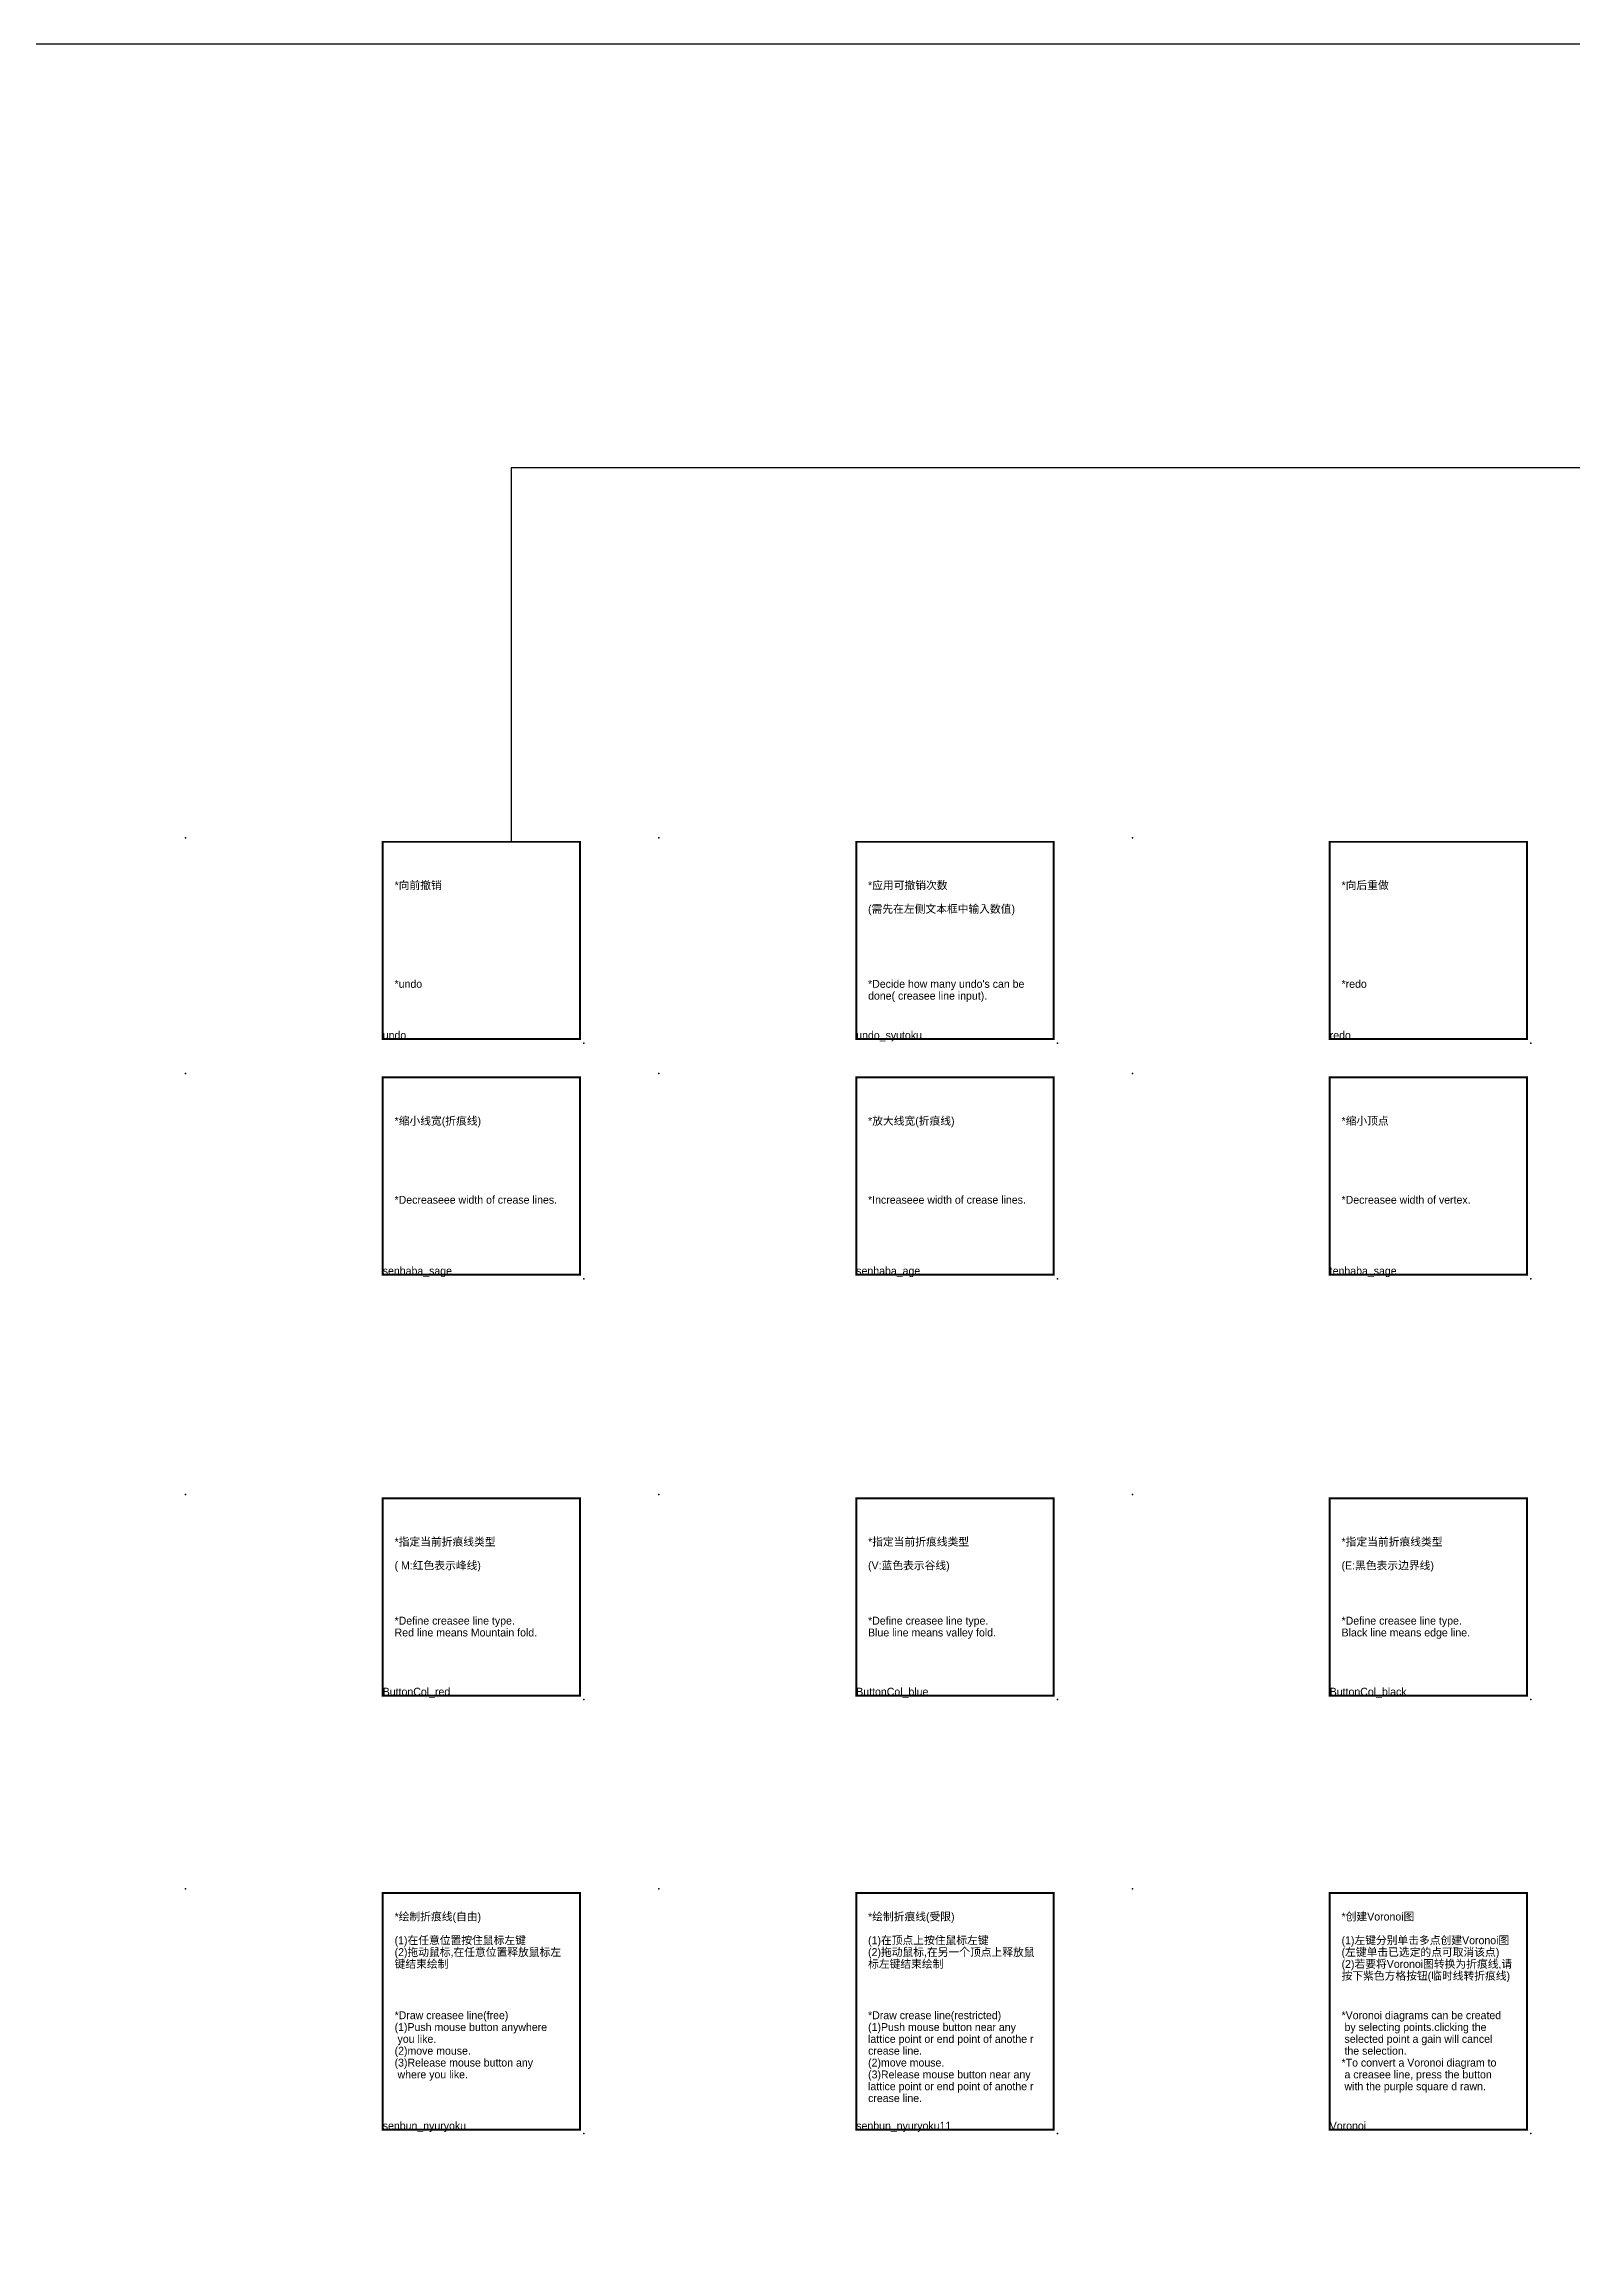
# Model space of a CAD drawing. Header units: millimetres. Extents: x -1842 to 3667, y -2745 to 2263.
# Drawn here: x -495 to -108, y -2072 to -1512 of the extents above; entities that cross this region are included whole.
import ezdxf

# ---------------------------------------------------------------- set-up
doc = ezdxf.new("R2010")
doc.units = ezdxf.units.MM
doc.header["$LTSCALE"] = 1000
doc.layers.add('1-中文', color=7, linetype='Continuous', lineweight=25)
doc.layers.add('2-英文', color=250, linetype='Continuous', lineweight=25)
doc.layers.add('3-图名', color=6, linetype='Continuous', plot=False, transparency=0.5)
doc.layers.add('4-图框', color=7, linetype='Continuous', true_color=0x81cde4)
doc.styles.add('kucha制图', font='')
doc.styles.get('kucha制图').set_extended_font_data('思源黑体 CN Regular')

# ---------------------------------------------------------------- blocks, each defined once
blk = doc.blocks.new('*U15')
at = {"color": 0, "const_width": 0.5}
blk.add_lwpolyline([(0, -50), (50, -50), (50, 0), (0, 0)], close=True, dxfattribs=at)
at = {"color": 8}
for p in [(-50, 1), (51, -51)]:
    blk.add_point(p, dxfattribs=at)
blk = doc.blocks.new('*U14')
at = {"color": 0, "const_width": 0.5}
blk.add_lwpolyline([(0, -60), (50, -60), (50, 0), (0, 0)], close=True, dxfattribs=at)
at = {"color": 8}
for p in [(-50, 1), (51, -61)]:
    blk.add_point(p, dxfattribs=at)
blk = doc.blocks.new('图名')
at = {"layer": '3-图名', "ltscale": 8, "style": 'kucha制图', "flags": 8}
blk.add_attdef('图名', (0, 0), '', height=2, dxfattribs=at)

msp = doc.modelspace()

# ---------------------------------------------------------------- linework, layer by layer
at = {"color": 6}
for points in [[(1327.93, -2027.41), (1225.05, -2027.41), (1225.05, -1512.41), (-1526.76, -1512.41), (-1526.76, -1714.57)], [(1327.93, -2356.83), (1118.17, -2356.83), (1118.17, -1619.75), (-376.32, -1619.75), (-376.32, -1714.57)]]:
    msp.add_lwpolyline(points, dxfattribs=at)

# ---------------------------------------------------------------- block references
at = {"layer": '3-图名'}
ref = msp.add_blockref('图名', (-408.86, -1764.57), dxfattribs=at)
ref.add_attrib('图名', 'undo', (-408.86, -1764.57), dxfattribs={"ltscale": 8, "height": 2, "style": 'kucha制图'})
ref = msp.add_blockref('图名', (-288.86, -1764.57), dxfattribs=at)
ref.add_attrib('图名', 'undo_syutoku', (-288.86, -1764.57), dxfattribs={"ltscale": 8, "height": 2, "style": 'kucha制图'})
ref = msp.add_blockref('图名', (-168.86, -1764.57), dxfattribs=at)
ref.add_attrib('图名', 'redo', (-168.86, -1764.57), dxfattribs={"ltscale": 8, "height": 2, "style": 'kucha制图'})
ref = msp.add_blockref('图名', (-408.86, -1824.29), dxfattribs=at)
ref.add_attrib('图名', 'senhaba_sage', (-408.86, -1824.29), dxfattribs={"ltscale": 8, "height": 2, "style": 'kucha制图'})
ref = msp.add_blockref('图名', (-288.86, -1824.29), dxfattribs=at)
ref.add_attrib('图名', 'senhaba_age', (-288.86, -1824.29), dxfattribs={"ltscale": 8, "height": 2, "style": 'kucha制图'})
ref = msp.add_blockref('图名', (-168.86, -1824.29), dxfattribs=at)
ref.add_attrib('图名', 'tenhaba_sage', (-168.86, -1824.29), dxfattribs={"ltscale": 8, "height": 2, "style": 'kucha制图'})
ref = msp.add_blockref('图名', (-408.86, -1930.96), dxfattribs=at)
ref.add_attrib('图名', 'ButtonCol_red', (-408.86, -1930.96), dxfattribs={"ltscale": 8, "height": 2, "style": 'kucha制图'})
ref = msp.add_blockref('图名', (-288.86, -1930.96), dxfattribs=at)
ref.add_attrib('图名', 'ButtonCol_blue', (-288.86, -1930.96), dxfattribs={"ltscale": 8, "height": 2, "style": 'kucha制图'})
ref = msp.add_blockref('图名', (-168.86, -1930.96), dxfattribs=at)
ref.add_attrib('图名', 'ButtonCol_black', (-168.86, -1930.96), dxfattribs={"ltscale": 8, "height": 2, "style": 'kucha制图'})
ref = msp.add_blockref('图名', (-408.86, -2040.96), dxfattribs=at)
ref.add_attrib('图名', 'senbun_nyuryoku', (-408.86, -2040.96), dxfattribs={"ltscale": 8, "height": 2, "style": 'kucha制图'})
ref = msp.add_blockref('图名', (-288.86, -2040.96), dxfattribs=at)
ref.add_attrib('图名', 'senbun_nyuryoku11', (-288.86, -2040.96), dxfattribs={"ltscale": 8, "height": 2, "style": 'kucha制图'})
ref = msp.add_blockref('图名', (-168.86, -2040.96), dxfattribs=at)
ref.add_attrib('图名', 'Voronoi', (-168.86, -2040.96), dxfattribs={"ltscale": 8, "height": 2, "style": 'kucha制图'})
at = {"layer": '4-图框'}
for name, p in [('*U15', (-408.86, -1714.57)), ('*U15', (-288.86, -1714.57)), ('*U15', (-168.86, -1714.57)), ('*U15', (-408.86, -1774.29)), ('*U15', (-288.86, -1774.29)), ('*U15', (-168.86, -1774.29)), ('*U15', (-408.86, -1880.96)), ('*U15', (-288.86, -1880.96)), ('*U15', (-168.86, -1880.96)), ('*U14', (-408.86, -1980.96)), ('*U14', (-288.86, -1980.96)), ('*U14', (-168.86, -1980.96))]:
    msp.add_blockref(name, p, dxfattribs=at)

# ---------------------------------------------------------------- texts
at = {"layer": '1-中文', "char_height": 2, "attachment_point": 1, "line_spacing_factor": 0.9, "style": 'kucha制图'}
for s, insert in [('*向前撤销', (-405.86, -1724.57)), ('*应用可撤销次数\\P\\P(需先在左侧文本框中输入数值)', (-285.86, -1724.57)), ('*向后重做', (-165.86, -1724.57)), ('*缩小线宽(折痕线)', (-405.86, -1784.29)), ('*放大线宽(折痕线)', (-285.86, -1784.29)), ('*缩小顶点', (-165.86, -1784.29)), ('*指定当前折痕线类型\\P\\P( M:红色表示峰线)', (-405.86, -1890.96)), ('*指定当前折痕线类型\\P\\P(V:蓝色表示谷线)', (-285.86, -1890.96)), ('*指定当前折痕线类型\\P\\P(E:黑色表示边界线)', (-165.86, -1890.96)), ('*绘制折痕线(自由)\\P\\P(1)在任意位置按住鼠标左键\\P(2)拖动鼠标,在任意位置释放鼠标左键结束绘制', (-405.86, -1985.96)), ('*绘制折痕线(受限)\\P\\P(1)在顶点上按住鼠标左键\\P(2)拖动鼠标,在另一个顶点上释放鼠标左键结束绘制', (-285.86, -1985.96)), ('*创建Voronoi图\\P\\P(1)左键分别单击多点创建Voronoi图\\P(左键单击已选定的点可取消该点)\\P(2)若要将Voronoi图转换为折痕线,请按下紫色方格按钮(临时线转折痕线)', (-165.86, -1985.96))]:
    msp.add_mtext_dynamic_manual_height_columns(s, width=44, gutter_width=12.5, heights=[0], dxfattribs=dict(at, insert=insert))
at = {"layer": '2-英文', "char_height": 2, "attachment_point": 1, "line_spacing_factor": 0.9, "style": 'kucha制图'}
for s, width, insert in [('*undo', 44, (-405.86, -1749.57)), ("*Decide how many undo's can be\\Pdone( creasee line input).", 44, (-285.86, -1749.57)), ('*redo', 44, (-165.86, -1749.57)), ('*Decreaseee width of crease lines.', 43.8707, (-405.86, -1804.29)), ('*Increaseee width of crease lines.', 43.8707, (-285.86, -1804.29)), ('*Decreasee width of vertex.', 43.8707, (-165.86, -1804.29)), ('*Define creasee line type.\\PRed line means Mountain fold.', 43.8707, (-405.86, -1910.96)), ('*Define creasee line type.\\PBlue line means valley fold.', 43.8707, (-285.86, -1910.96)), ('*Define creasee line type.\\PBlack line means edge line.', 43.8707, (-165.86, -1910.96)), ('*Draw creasee line(free)\\P(1)Push mouse button anywhere \\P you like.\\P(2)move mouse.\\P(3)Release mouse button any \\P where you like.', 45, (-405.86, -2010.96)), ('*Draw crease line(restricted)\\P(1)Push mouse button near any lattice point or end point of anothe r crease line.\\P(2)move mouse.\\P(3)Release mouse button near any\\Plattice point or end point of anothe r crease line.', 45, (-285.86, -2010.96)), ('*Voronoi diagrams can be created \\P by selecting points.clicking the \\P selected point a gain will cancel \\P the selection.\\P*To convert a Voronoi diagram to \\P a creasee line, press the button \\P with the purple square d rawn.', 45, (-165.86, -2010.96))]:
    msp.add_mtext_dynamic_manual_height_columns(s, width=width, gutter_width=12.5, heights=[0], dxfattribs=dict(at, insert=insert))

doc.saveas('drawing.dxf')
